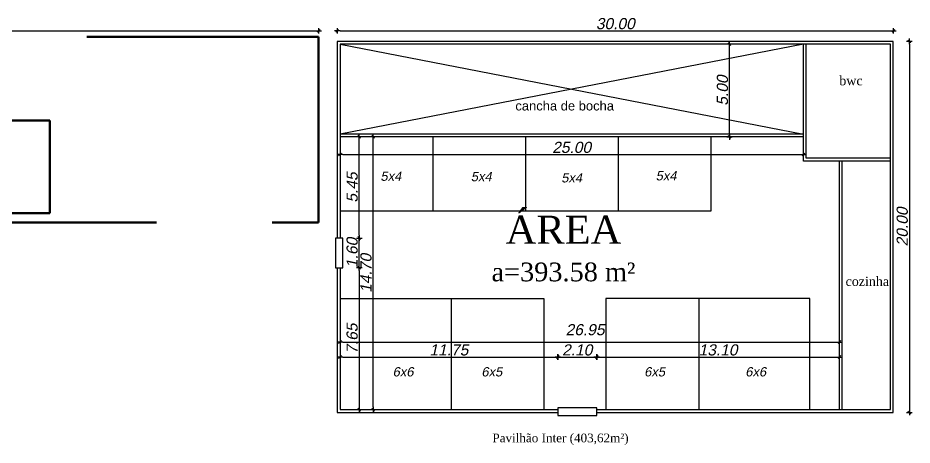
# Model space of a CAD drawing. Header units: metres. Extents: x 2113 to 5678, y -2764 to 956.
# Drawn here: x 3674.7 to 3722.94, y 105.89 to 128.92 of the extents above; entities that cross this region are included whole.
import ezdxf

# ---------------------------------------------------------------- set-up
doc = ezdxf.new("R2010")
doc.units = ezdxf.units.M
doc.header["$MEASUREMENT"] = 0
doc.linetypes.add('DASHED2', pattern=[0.375, 0.25, -0.125])
for name, color, linetype in [('COTASOK', 1, 'Continuous'), ('PAREDE', 7, 'Continuous'), ('TextoÁreas', 7, 'Continuous')]:
    doc.layers.add(name, color=color, linetype=linetype)
doc.styles.add('JEF', font='times.ttf', dxfattribs={"height": 0.3})
doc.styles.add('ROMANS', font='romans.shx')
doc.styles.add('TimesNewRoman', font='times.ttf')
doc.styles.add('util2000', font='arial.ttf', dxfattribs={"oblique": 12.000028})
doc.dimstyles.new('int_1-50_m_MS_50', dxfattribs={"dimscale": 0.05, "dimtxt": 3, "dimasz": 1.5, "dimexe": 1, "dimexo": 0, "dimgap": 0.75, "dimtad": 1, "dimzin": 1, "dimdsep": 46, "dimtxsty": 'util2000', "dimblk": '_U2_SETA01', "dimcen": 1.5, "dimse1": 1, "dimse2": 1, "dimclrd": 1, "dimclre": 1, "dimclrt": 1, "dimazin": 3, "dimtfac": 1, "dimtix": 1, "dimtmove": 1, "dimatfit": 3, "dimldrblk": '_U2_SETA02', "dimfxl": 1, "dimtzin": 12, "dimarcsym": 0})

# ---------------------------------------------------------------- blocks, each defined once
blk = doc.blocks.new('_U2_SETA01')
at = {"color": 0}
for p, q in [((-1, 0), (1, 0)), ((0, -1), (0, 1))]:
    blk.add_line(p, q, dxfattribs=at)
blk.add_line((-0.5, -0.5), (0.5, 0.5))
blk = doc.blocks.new('*D135')
at = {"layer": 'Defpoints', "color": 0, "ltscale": 0.3, "transparency": 16777216}
for p in [(3721.938, 128.222), (3691.928, 127.65), (3721.938, 127.65)]:
    blk.add_point(p, dxfattribs=at)
at = {"layer": 'PAREDE', "color": 1, "lineweight": -2, "ltscale": 0.3, "transparency": 16777216}
blk.add_line((3692.078, 128.222), (3721.788, 128.222), dxfattribs=at)
at = {"layer": 'PAREDE', "color": 1, "lineweight": -2, "ltscale": 0.3, "transparency": 16777216, "xscale": 0.15, "yscale": 0.15, "zscale": 0.15, "rotation": 180}
blk.add_blockref('_U2_SETA01', (3691.928, 128.222), dxfattribs=at)
at = {"layer": 'PAREDE', "color": 1, "lineweight": -2, "ltscale": 0.3, "transparency": 16777216, "xscale": 0.15, "yscale": 0.15, "zscale": 0.15}
blk.add_blockref('_U2_SETA01', (3721.938, 128.222), dxfattribs=at)
at = {"layer": 'PAREDE', "color": 1, "ltscale": 0.3, "transparency": 16777216, "insert": (3706.933, 128.603), "char_height": 0.3, "attachment_point": 5, "style": 'util2000'}
blk.add_mtext('{\\H2x;30.00}', dxfattribs=at)
blk = doc.blocks.new('_U2_SETA02')
blk.add_solid([(-1, -0.17), (0, 0), (-1, 0.17)])
blk = doc.blocks.new('*D176')
at = {"layer": 'Defpoints', "color": 0, "ltscale": 0.3, "transparency": 16777216}
for p in [(3692.233, 115.45), (3692.078, 107.8), (3693.115, 107.8)]:
    blk.add_point(p, dxfattribs=at)
at = {"layer": 'PAREDE', "color": 1, "lineweight": -2, "ltscale": 0.3, "transparency": 16777216}
blk.add_line((3693.115, 115.3), (3693.115, 107.95), dxfattribs=at)
at = {"layer": 'PAREDE', "color": 1, "lineweight": -2, "ltscale": 0.3, "transparency": 16777216, "xscale": 0.15, "yscale": 0.15, "zscale": 0.15}
for p, rotation in [((3693.115, 115.45), 90), ((3693.115, 107.8), 270)]:
    blk.add_blockref('_U2_SETA01', p, dxfattribs=dict(at, rotation=rotation))
at = {"layer": 'PAREDE', "color": 1, "ltscale": 0.3, "transparency": 16777216, "insert": (3692.733, 111.625), "char_height": 0.3, "attachment_point": 5, "rotation": 90, "style": 'util2000'}
blk.add_mtext('{\\H2x;7.65}', dxfattribs=at)
blk = doc.blocks.new('*D177')
at = {"layer": 'Defpoints', "color": 0, "ltscale": 0.3, "transparency": 16777216}
for p in [(3692.233, 117.05), (3693.115, 117.05), (3692.233, 115.45)]:
    blk.add_point(p, dxfattribs=at)
at = {"layer": 'PAREDE', "color": 1, "lineweight": -2, "ltscale": 0.3, "transparency": 16777216}
for p, q in [((3693.115, 117.2), (3693.115, 117.35)), ((3693.115, 115.45), (3693.115, 117.05)), ((3693.115, 115.3), (3693.115, 115.15))]:
    blk.add_line(p, q, dxfattribs=at)
at = {"layer": 'PAREDE', "color": 1, "lineweight": -2, "ltscale": 0.3, "transparency": 16777216, "xscale": 0.15, "yscale": 0.15, "zscale": 0.15}
for p, rotation in [((3693.115, 117.05), 270), ((3693.115, 115.45), 90)]:
    blk.add_blockref('_U2_SETA01', p, dxfattribs=dict(at, rotation=rotation))
at = {"layer": 'PAREDE', "color": 1, "ltscale": 0.3, "transparency": 16777216, "insert": (3692.733, 116.25), "char_height": 0.3, "attachment_point": 5, "rotation": 90, "style": 'util2000'}
blk.add_mtext('{\\H2x;1.60}', dxfattribs=at)
blk = doc.blocks.new('*D178')
at = {"layer": 'Defpoints', "color": 0, "ltscale": 0.3, "transparency": 16777216}
for p in [(3692.233, 122.5), (3693.115, 122.5), (3692.233, 117.05)]:
    blk.add_point(p, dxfattribs=at)
at = {"layer": 'PAREDE', "color": 1, "lineweight": -2, "ltscale": 0.3, "transparency": 16777216}
blk.add_line((3693.115, 117.2), (3693.115, 122.35), dxfattribs=at)
at = {"layer": 'PAREDE', "color": 1, "lineweight": -2, "ltscale": 0.3, "transparency": 16777216, "xscale": 0.15, "yscale": 0.15, "zscale": 0.15}
for p, rotation in [((3693.115, 122.5), 90), ((3693.115, 117.05), 270)]:
    blk.add_blockref('_U2_SETA01', p, dxfattribs=dict(at, rotation=rotation))
at = {"layer": 'PAREDE', "color": 1, "ltscale": 0.3, "transparency": 16777216, "insert": (3692.734, 119.775), "char_height": 0.3, "attachment_point": 5, "rotation": 90, "style": 'util2000'}
blk.add_mtext('{\\H2x;5.45}', dxfattribs=at)
blk = doc.blocks.new('*D136')
at = {"layer": 'Defpoints', "color": 0, "ltscale": 0.3, "transparency": 16777216}
for p in [(3721.938, 127.65), (3721.964, 107.65), (3722.793, 107.65)]:
    blk.add_point(p, dxfattribs=at)
at = {"layer": 'PAREDE', "color": 1, "lineweight": -2, "ltscale": 0.3, "transparency": 16777216}
blk.add_line((3722.793, 127.5), (3722.793, 107.8), dxfattribs=at)
at = {"layer": 'PAREDE', "color": 1, "lineweight": -2, "ltscale": 0.3, "transparency": 16777216, "xscale": 0.15, "yscale": 0.15, "zscale": 0.15}
for p, rotation in [((3722.793, 127.65), 90), ((3722.793, 107.65), 270)]:
    blk.add_blockref('_U2_SETA01', p, dxfattribs=dict(at, rotation=rotation))
at = {"layer": 'PAREDE', "color": 1, "ltscale": 0.3, "transparency": 16777216, "insert": (3722.412, 117.65), "char_height": 0.3, "attachment_point": 5, "rotation": 90, "style": 'util2000'}
blk.add_mtext('{\\H2x;20.00}', dxfattribs=at)
blk = doc.blocks.new('*D179')
at = {"layer": 'Defpoints', "color": 0, "ltscale": 0.3, "transparency": 16777216}
for p in [(3713.092, 127.5), (3713.552, 127.5), (3713.552, 122.5)]:
    blk.add_point(p, dxfattribs=at)
at = {"layer": 'PAREDE', "color": 1, "lineweight": -2, "ltscale": 0.3, "transparency": 16777216}
blk.add_line((3713.092, 122.65), (3713.092, 127.35), dxfattribs=at)
at = {"layer": 'PAREDE', "color": 1, "lineweight": -2, "ltscale": 0.3, "transparency": 16777216, "xscale": 0.15, "yscale": 0.15, "zscale": 0.15}
for p, rotation in [((3713.092, 127.5), 90), ((3713.092, 122.5), 270)]:
    blk.add_blockref('_U2_SETA01', p, dxfattribs=dict(at, rotation=rotation))
at = {"layer": 'PAREDE', "color": 1, "ltscale": 0.3, "transparency": 16777216, "insert": (3712.711, 125), "char_height": 0.3, "attachment_point": 5, "rotation": 90, "style": 'util2000'}
blk.add_mtext('{\\H2x;5.00}', dxfattribs=at)
blk = doc.blocks.new('*D137')
at = {"layer": 'Defpoints', "color": 0, "ltscale": 0.3, "transparency": 16777216}
for p in [(3703.828, 110.665), (3705.928, 110.665), (3705.928, 110.635)]:
    blk.add_point(p, dxfattribs=at)
at = {"layer": 'PAREDE', "color": 1, "lineweight": -2, "ltscale": 0.3, "transparency": 16777216}
blk.add_line((3703.978, 110.635), (3705.778, 110.635), dxfattribs=at)
at = {"layer": 'PAREDE', "color": 1, "lineweight": -2, "ltscale": 0.3, "transparency": 16777216, "xscale": 0.15, "yscale": 0.15, "zscale": 0.15, "rotation": 180}
blk.add_blockref('_U2_SETA01', (3703.828, 110.635), dxfattribs=at)
at = {"layer": 'PAREDE', "color": 1, "lineweight": -2, "ltscale": 0.3, "transparency": 16777216, "xscale": 0.15, "yscale": 0.15, "zscale": 0.15}
blk.add_blockref('_U2_SETA01', (3705.928, 110.635), dxfattribs=at)
at = {"layer": 'PAREDE', "color": 1, "ltscale": 0.3, "transparency": 16777216, "insert": (3704.878, 111.016), "char_height": 0.3, "attachment_point": 5, "style": 'util2000'}
blk.add_mtext('{\\H2x;2.10}', dxfattribs=at)
blk = doc.blocks.new('*D138')
at = {"layer": 'Defpoints', "color": 0, "ltscale": 0.3, "transparency": 16777216}
for p in [(3693.863, 122.5), (3694.656, 122.5), (3694.656, 107.8)]:
    blk.add_point(p, dxfattribs=at)
at = {"layer": 'PAREDE', "color": 1, "lineweight": -2, "ltscale": 0.3, "transparency": 16777216}
blk.add_line((3693.863, 107.95), (3693.863, 122.35), dxfattribs=at)
at = {"layer": 'PAREDE', "color": 1, "lineweight": -2, "ltscale": 0.3, "transparency": 16777216, "xscale": 0.15, "yscale": 0.15, "zscale": 0.15}
for p, rotation in [((3693.863, 122.5), 90), ((3693.863, 107.8), 270)]:
    blk.add_blockref('_U2_SETA01', p, dxfattribs=dict(at, rotation=rotation))
at = {"layer": 'PAREDE', "color": 1, "ltscale": 0.3, "transparency": 16777216, "insert": (3693.482, 115.15), "char_height": 0.3, "attachment_point": 5, "rotation": 90, "style": 'util2000'}
blk.add_mtext('{\\H2x;14.70}', dxfattribs=at)
blk = doc.blocks.new('*D139')
at = {"layer": 'Defpoints', "color": 0, "ltscale": 0.3, "transparency": 16777216}
for p in [(3692.078, 111.108), (3703.828, 110.635), (3703.828, 107.893)]:
    blk.add_point(p, dxfattribs=at)
at = {"layer": 'PAREDE', "color": 1, "lineweight": -2, "ltscale": 0.3, "transparency": 16777216}
blk.add_line((3692.228, 110.635), (3703.678, 110.635), dxfattribs=at)
at = {"layer": 'PAREDE', "color": 1, "lineweight": -2, "ltscale": 0.3, "transparency": 16777216, "xscale": 0.15, "yscale": 0.15, "zscale": 0.15, "rotation": 180}
blk.add_blockref('_U2_SETA01', (3692.078, 110.635), dxfattribs=at)
at = {"layer": 'PAREDE', "color": 1, "lineweight": -2, "ltscale": 0.3, "transparency": 16777216, "xscale": 0.15, "yscale": 0.15, "zscale": 0.15}
blk.add_blockref('_U2_SETA01', (3703.828, 110.635), dxfattribs=at)
at = {"layer": 'PAREDE', "color": 1, "ltscale": 0.3, "transparency": 16777216, "insert": (3697.953, 111.016), "char_height": 0.3, "attachment_point": 5, "style": 'util2000'}
blk.add_mtext('{\\H2x;11.75}', dxfattribs=at)
blk = doc.blocks.new('*D140')
at = {"layer": 'Defpoints', "color": 0, "ltscale": 0.3, "transparency": 16777216}
for p in [(3719.025, 110.635), (3719.025, 108.452), (3705.928, 107.893)]:
    blk.add_point(p, dxfattribs=at)
at = {"layer": 'PAREDE', "color": 1, "lineweight": -2, "ltscale": 0.3, "transparency": 16777216}
blk.add_line((3706.078, 110.635), (3718.875, 110.635), dxfattribs=at)
at = {"layer": 'PAREDE', "color": 1, "lineweight": -2, "ltscale": 0.3, "transparency": 16777216, "xscale": 0.15, "yscale": 0.15, "zscale": 0.15, "rotation": 180}
blk.add_blockref('_U2_SETA01', (3705.928, 110.635), dxfattribs=at)
at = {"layer": 'PAREDE', "color": 1, "lineweight": -2, "ltscale": 0.3, "transparency": 16777216, "xscale": 0.15, "yscale": 0.15, "zscale": 0.15}
blk.add_blockref('_U2_SETA01', (3719.025, 110.635), dxfattribs=at)
at = {"layer": 'PAREDE', "color": 1, "ltscale": 0.3, "transparency": 16777216, "insert": (3712.476, 111.016), "char_height": 0.3, "attachment_point": 5, "style": 'util2000'}
blk.add_mtext('{\\H2x;13.10}', dxfattribs=at)
blk = doc.blocks.new('*D141')
at = {"layer": 'Defpoints', "color": 0, "ltscale": 0.3, "transparency": 16777216}
for p in [(3719.025, 111.446), (3692.078, 111.177), (3719.025, 111.177)]:
    blk.add_point(p, dxfattribs=at)
at = {"layer": 'PAREDE', "color": 1, "lineweight": -2, "ltscale": 0.3, "transparency": 16777216}
blk.add_line((3692.228, 111.446), (3718.875, 111.446), dxfattribs=at)
at = {"layer": 'PAREDE', "color": 1, "lineweight": -2, "ltscale": 0.3, "transparency": 16777216, "xscale": 0.15, "yscale": 0.15, "zscale": 0.15, "rotation": 180}
blk.add_blockref('_U2_SETA01', (3692.078, 111.446), dxfattribs=at)
at = {"layer": 'PAREDE', "color": 1, "lineweight": -2, "ltscale": 0.3, "transparency": 16777216, "xscale": 0.15, "yscale": 0.15, "zscale": 0.15}
blk.add_blockref('_U2_SETA01', (3719.025, 111.446), dxfattribs=at)
at = {"layer": 'PAREDE', "color": 1, "ltscale": 0.3, "transparency": 16777216, "insert": (3705.301, 112.106), "char_height": 0.3, "attachment_point": 5, "style": 'util2000'}
blk.add_mtext('{\\H2x;26.95}', dxfattribs=at)
blk = doc.blocks.new('*D142')
at = {"layer": 'Defpoints', "color": 0, "ltscale": 0.3, "transparency": 16777216}
for p in [(3692.078, 122.5), (3717.078, 122.5), (3717.078, 121.553)]:
    blk.add_point(p, dxfattribs=at)
at = {"layer": 'PAREDE', "color": 1, "lineweight": -2, "ltscale": 0.3, "transparency": 16777216}
blk.add_line((3692.228, 121.553), (3716.928, 121.553), dxfattribs=at)
at = {"layer": 'PAREDE', "color": 1, "lineweight": -2, "ltscale": 0.3, "transparency": 16777216, "xscale": 0.15, "yscale": 0.15, "zscale": 0.15, "rotation": 180}
blk.add_blockref('_U2_SETA01', (3692.078, 121.553), dxfattribs=at)
at = {"layer": 'PAREDE', "color": 1, "lineweight": -2, "ltscale": 0.3, "transparency": 16777216, "xscale": 0.15, "yscale": 0.15, "zscale": 0.15}
blk.add_blockref('_U2_SETA01', (3717.078, 121.553), dxfattribs=at)
at = {"layer": 'PAREDE', "color": 1, "ltscale": 0.3, "transparency": 16777216, "insert": (3704.578, 121.934), "char_height": 0.3, "attachment_point": 5, "style": 'util2000'}
blk.add_mtext('{\\H2x;25.00}', dxfattribs=at)
blk = doc.blocks.new('*D143')
at = {"layer": 'Defpoints', "color": 0, "ltscale": 0.3, "transparency": 16777216}
for p in [(3650.925, 127.891), (3690.928, 128.222), (3690.928, 128.222)]:
    blk.add_point(p, dxfattribs=at)
at = {"layer": 'PAREDE', "color": 1, "lineweight": -2, "ltscale": 0.3, "transparency": 16777216}
blk.add_line((3651.075, 128.222), (3690.778, 128.222), dxfattribs=at)
at = {"layer": 'PAREDE', "color": 1, "lineweight": -2, "ltscale": 0.3, "transparency": 16777216, "xscale": 0.15, "yscale": 0.15, "zscale": 0.15, "rotation": 180}
blk.add_blockref('_U2_SETA01', (3650.925, 128.222), dxfattribs=at)
at = {"layer": 'PAREDE', "color": 1, "lineweight": -2, "ltscale": 0.3, "transparency": 16777216, "xscale": 0.15, "yscale": 0.15, "zscale": 0.15}
blk.add_blockref('_U2_SETA01', (3690.928, 128.222), dxfattribs=at)
at = {"layer": 'PAREDE', "color": 1, "ltscale": 0.3, "transparency": 16777216, "insert": (3670.926, 128.45), "char_height": 0.3, "attachment_point": 5, "style": 'util2000'}
blk.add_mtext('40.00', dxfattribs=at)

msp = doc.modelspace()

# ---------------------------------------------------------------- linework, layer by layer
at = {"layer": 'PAREDE'}
for p, q in [((3691.928, 127.65), (3691.928, 117.05)), ((3721.928, 127.65), (3691.928, 127.65)), ((3692.078, 127.5), (3692.078, 117.05)), ((3721.778, 127.5), (3692.078, 127.5)), ((3692.078, 127.5), (3717.078, 122.65)), ((3717.078, 127.5), (3692.078, 122.65)), ((3717.078, 121.2), (3717.078, 127.5)), ((3717.228, 121.35), (3717.228, 127.5)), ((3721.778, 107.8), (3721.778, 127.5)), ((3721.928, 107.65), (3721.928, 127.65)), ((3717.078, 122.65), (3692.078, 122.65)), ((3717.078, 122.65), (3692.078, 122.65)), ((3717.078, 122.5), (3692.078, 122.5)), ((3717.078, 122.5), (3692.078, 122.5)), ((3697.078, 122.5), (3697.078, 118.5)), ((3702.078, 122.5), (3702.078, 118.5)), ((3707.078, 122.5), (3707.078, 118.5)), ((3712.078, 122.5), (3712.078, 118.5)), ((3721.778, 121.2), (3717.078, 121.2)), ((3721.778, 121.35), (3717.228, 121.35)), ((3719.025, 107.8), (3719.025, 121.2)), ((3719.175, 107.8), (3719.175, 121.2)), ((3712.078, 118.5), (3692.078, 118.5)), ((3691.928, 115.45), (3691.928, 107.65)), ((3692.078, 115.45), (3692.078, 107.8)), ((3692.078, 113.8), (3703.078, 113.8)), ((3698.078, 113.8), (3698.078, 107.8)), ((3703.078, 113.8), (3703.078, 107.8)), ((3706.428, 113.8), (3706.428, 107.8)), ((3717.428, 113.8), (3706.428, 113.8)), ((3711.428, 113.8), (3711.428, 107.8)), ((3717.428, 107.8), (3717.428, 113.8)), ((3691.928, 107.65), (3703.828, 107.65)), ((3692.078, 107.8), (3703.828, 107.8)), ((3705.928, 107.8), (3721.778, 107.8)), ((3705.928, 107.65), (3721.928, 107.65))]:
    msp.add_line(p, q, dxfattribs=at)
at = {"layer": 'PAREDE', "lineweight": 80}
for p, q in [((3651.425, 123.391), (3676.425, 123.391)), ((3676.425, 123.391), (3676.425, 118.391)), ((3651.425, 118.391), (3676.425, 118.391))]:
    msp.add_line(p, q, dxfattribs=at)
at = {"layer": 'PAREDE', "linetype": 'DASHED2', "lineweight": 80, "ltscale": 50}
msp.add_lwpolyline([(3650.925, 117.891), (3690.925, 117.891), (3690.925, 127.891), (3650.925, 127.891)], close=True, dxfattribs=at)
at = {"layer": 'PAREDE'}
for points in [[(3691.833, 115.45), (3692.233, 115.45), (3692.233, 117.05), (3691.833, 117.05)], [(3705.928, 107.493), (3705.928, 107.893), (3703.828, 107.893), (3703.828, 107.493)]]:
    msp.add_lwpolyline(points, close=True, dxfattribs=at)

# ---------------------------------------------------------------- texts
at = {"layer": 'COTASOK', "style": 'JEF'}
msp.add_text('Pavilhão Inter (403,62m²)', height=0.46875, dxfattribs=at).set_placement((3700.299, 106.041))
at = {"layer": 'PAREDE', "char_height": 0.5, "attachment_point": 1, "rotation": 0, "style": 'ROMANS'}
for s, insert, width in [('{\\fTimes New Roman|b0|i0|c0|p18;bwc}', (3719.015, 125.783), 1.28891), ('{\\fTimes New Roman|b0|i0|c0|p18;bwc}', (3719.015, 125.783), 1.28891), ('{\\f@Arial Unicode MS|b0|i0|c0|p34;\\C256;cancha de bocha}', (3701.539, 124.427), 6.51931), ('{\\fTimes New Roman|b0|i0|c0|p18;cozinha}', (3719.353, 114.968), 1.28891)]:
    msp.add_mtext(s, dxfattribs=dict(at, insert=insert, width=width))
at = {"layer": 'PAREDE', "color": 1, "char_height": 0.5, "attachment_point": 7, "rotation": 359.9678, "style": 'util2000'}
for s, insert in [('{\\f@Arial Unicode MS|b0|i0|c0|p34;\\C256;5x4}', (3694.258, 120.127)), ('{\\f@Arial Unicode MS|b0|i0|c0|p34;\\C256;5x4}', (3699.135, 120.105)), ('{\\f@Arial Unicode MS|b0|i0|c0|p34;\\C256;5x4}', (3709.107, 120.149)), ('{\\f@Arial Unicode MS|b0|i0|c0|p34;\\C256;5x4}', (3704.011, 120.04)), ('{\\f@Arial Unicode MS|b0|i0|c0|p34;\\C256;6x6}', (3694.916, 109.583)), ('{\\f@Arial Unicode MS|b0|i0|c0|p34;\\C256;6x5}', (3699.704, 109.583)), ('{\\f@Arial Unicode MS|b0|i0|c0|p34;\\C256;6x5}', (3708.486, 109.583)), ('{\\f@Arial Unicode MS|b0|i0|c0|p34;\\C256;6x6}', (3713.941, 109.583))]:
    msp.add_mtext(s, dxfattribs=dict(at, insert=insert))
at = {"layer": 'TextoÁreas', "insert": (3704.135, 116.477), "char_height": 1.5163, "attachment_point": 5, "style": 'TimesNewRoman'}
msp.add_mtext('{\\C5;ÁREA}\\P{\\H0.6667x;\\C1;a=393.58 m²}', dxfattribs=at)

# ---------------------------------------------------------------- dimensions: what is measured, and where the dimension line sits
at = {"layer": 'PAREDE', "ltscale": 0.3}
for base, p1, p2, text, picture, middle in [((3721.938, 128.222), (3691.928, 127.65), (3721.938, 127.65), '{\\H2x;30.00}', '*D135', (3706.933, 128.603)), ((3717.078, 121.553), (3692.078, 122.5), (3717.078, 122.5), '{\\H2x;<>}', '*D142', (3704.578, 121.934)), ((3703.828, 110.635), (3692.078, 111.108), (3703.828, 107.893), '{\\H2x;<>}', '*D139', (3697.953, 111.016)), ((3705.928, 110.635), (3703.828, 110.665), (3705.928, 110.665), '{\\H2x;<>}', '*D137', (3704.878, 111.016)), ((3719.025, 110.635), (3705.928, 107.893), (3719.025, 108.452), '{\\H2x;<>}', '*D140', (3712.476, 111.016))]:
    dim = msp.add_linear_dim(base=base, p1=p1, p2=p2, text=text, dimstyle='int_1-50_m_MS_50', override={"dimscale": 0.1}, dxfattribs=at)
    dim.commit()
    dim.dimension.update_dxf_attribs({"geometry": picture, "text_midpoint": middle})
dim = msp.add_linear_dim(base=(3690.928, 128.222), p1=(3650.925, 127.891), p2=(3690.928, 128.222), dimstyle='int_1-50_m_MS_50', override={"dimscale": 0.1}, dxfattribs=at)
dim.commit()
dim.dimension.update_dxf_attribs({"geometry": '*D143', "text_midpoint": (3670.926, 128.45)})
for base, p1, p2, picture, middle in [((3713.092, 127.5), (3713.552, 122.5), (3713.552, 127.5), '*D179', (3712.711, 125)), ((3722.793, 107.65), (3721.938, 127.65), (3721.964, 107.65), '*D136', (3722.412, 117.65)), ((3693.115, 122.5), (3692.233, 117.05), (3692.233, 122.5), '*D178', (3692.734, 119.775)), ((3693.863, 122.5), (3694.656, 107.8), (3694.656, 122.5), '*D138', (3693.482, 115.15)), ((3693.115, 117.05), (3692.233, 115.45), (3692.233, 117.05), '*D177', (3692.733, 116.25)), ((3693.115, 107.8), (3692.233, 115.45), (3692.078, 107.8), '*D176', (3692.733, 111.625))]:
    dim = msp.add_linear_dim(base=base, p1=p1, p2=p2, angle=90, text='{\\H2x;<>}', dimstyle='int_1-50_m_MS_50', override={"dimscale": 0.1}, dxfattribs=at)
    dim.commit()
    dim.dimension.update_dxf_attribs({"geometry": picture, "text_midpoint": middle})
dim = msp.add_linear_dim(base=(3719.025, 111.446), p1=(3692.078, 111.177), p2=(3719.025, 111.177), text='{\\H2x;<>}', dimstyle='int_1-50_m_MS_50', override={"dimscale": 0.1}, dxfattribs=at)
dim.commit()
dim.dimension.update_dxf_attribs({"geometry": '*D141', "text_midpoint": (3705.301, 111.725), "dimtype": 160})

doc.saveas('drawing.dxf')
